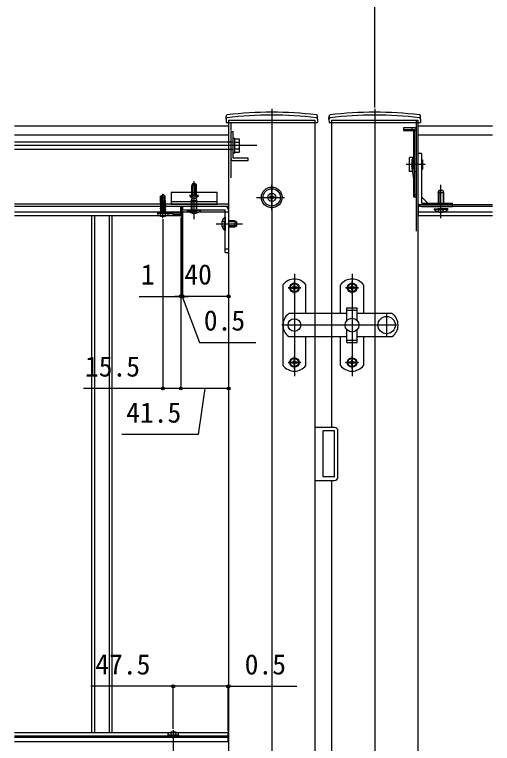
# Model space of a CAD drawing. Units: millimetres, scale not verified. Extents: x -1050 to 1050, y -1565 to 1555.
# Drawn here: x 173 to 588, y 540 to 1173 of the extents above; entities that cross this region are included whole.
import ezdxf
from ezdxf.enums import TextEntityAlignment as Align

# ---------------------------------------------------------------- set-up
doc = ezdxf.new("R2010")
doc.units = ezdxf.units.MM
doc.header["$LTSCALE"] = 8
for name, color, linetype in [('0-4_YKK_12', 2, 'Continuous'), ('0-5_YKK_13', 4, 'Continuous'), ('0-7_YKK_D', 6, 'Continuous')]:
    doc.layers.add(name, color=color, linetype=linetype)
doc.styles.add('ＭＳ ゴシック', font='')
doc.styles.get('ＭＳ ゴシック').set_extended_font_data('MS Gothic')

msp = doc.modelspace()

# ---------------------------------------------------------------- linework, layer by layer
at = {"layer": '0-4_YKK_12'}
for p, q in [((396.68, 1091.467), (396.68, 493.593)), ((486.08, 1091.467), (486.08, 204.486)), ((359.18, 1081.467), (359.18, 1079.467)), ((359.18, 1081.467), (434.18, 1081.467)), ((359.18, 1079.467), (359.18, 505.593)), ((361.18, 1079.467), (361.18, 1072.465)), ((434.18, 1081.467), (434.18, 1079.467)), ((434.18, 1079.467), (434.18, 505.593)), ((448.58, 1081.467), (523.58, 1081.467)), ((448.58, 1081.467), (448.58, 1079.467)), ((448.58, 1079.467), (448.58, 814.529)), ((522.18, 1081.467), (522.18, 985.118)), ((523.58, 1081.467), (523.58, 1079.467)), ((359.18, 1076.467), (173.309, 1076.467)), ((588.309, 1076.467), (523.58, 1076.467)), ((359.18, 1068.467), (173.309, 1068.467)), ((588.309, 1068.467), (523.58, 1068.467)), ((361.18, 1047.465), (361.18, 1031.465)), ((359.18, 1008.47), (173.309, 1008.47)), ((588.309, 1007.967), (523.58, 1007.967)), ((359.18, 1006.467), (173.309, 1006.467)), ((359.18, 1001.467), (173.309, 1001.467)), ((588.309, 1006.467), (523.58, 1006.467)), ((588.309, 1001.467), (523.58, 1001.467)), ((317.68, 998.467), (173.309, 998.467)), ((240.18, 998.467), (240.18, 549.593)), ((242.768, 998.467), (242.768, 549.593)), ((255.592, 998.467), (255.592, 549.593)), ((258.18, 549.593), (258.18, 998.467)), ((588.309, 998.467), (524.08, 998.467)), ((448.58, 768.529), (448.58, 436.593)), ((173.309, 549.593), (358.68, 549.593)), ((173.309, 546.593), (358.68, 546.593)), ((173.309, 545.393), (358.68, 545.393)), ((358.68, 541.593), (358.68, 549.593)), ((173.309, 541.593), (359.18, 541.593))]:
    msp.add_line(p, q, dxfattribs=at)
for points in [[(523.58, 1079.467), (523.58, 538.593), (523.58, 436.593)], [(524.08, 998.467), (524.08, 1001.467), (524.08, 1007.967)]]:
    msp.add_lwpolyline(points, dxfattribs=at)
at = {"layer": '0-5_YKK_13'}
for p, q in [((356.98, 1082.467), (357.026, 1085.134)), ((436.38, 1082.467), (436.333, 1085.134)), ((446.38, 1082.467), (446.427, 1085.134)), ((525.78, 1082.467), (525.733, 1085.134)), ((356.98, 1082.467), (357.032, 1079.467)), ((357.032, 1079.467), (436.328, 1079.467)), ((436.38, 1082.467), (436.328, 1079.467)), ((446.38, 1082.467), (446.432, 1079.467)), ((446.432, 1079.467), (525.728, 1079.467)), ((525.78, 1082.467), (525.728, 1079.467)), ((511.18, 1074.965), (511.18, 1072.465)), ((520.38, 1074.965), (511.18, 1074.965)), ((511.18, 1073.465), (520.38, 1073.465)), ((511.18, 1072.465), (519.68, 1072.465)), ((518.18, 1074.965), (518.18, 1073.465)), ((519.68, 1072.465), (520.592, 1073.377)), ((519.68, 1072.465), (519.68, 1048.465)), ((520.68, 1014.965), (520.68, 1073.165)), ((520.68, 1072.965), (522.18, 1072.965)), ((522.18, 1014.965), (522.18, 1073.165)), ((364.68, 1065.238), (368.233, 1065.238)), ((364.68, 1053.691), (364.68, 1065.238)), ((368.68, 1064.465), (368.233, 1065.238)), ((368.68, 1054.465), (368.68, 1064.465)), ((363.18, 1062.465), (173.309, 1062.465)), ((383.68, 1059.465), (173.309, 1059.465)), ((364.68, 1062.351), (368.233, 1062.351)), ((173.309, 1056.465), (363.18, 1056.465)), ((364.68, 1056.578), (368.233, 1056.578)), ((364.68, 1053.691), (368.233, 1053.691)), ((368.68, 1054.465), (368.233, 1053.691)), ((526.58, 1052.465), (523.58, 1052.465)), ((523.58, 1052.465), (523.58, 1009.965)), ((526.58, 1052.465), (526.58, 1009.965)), ((363.18, 1046.465), (376.18, 1046.465)), ((376.18, 1046.465), (376.18, 1048.465)), ((516.28, 1036.965), (516.28, 1048.965)), ((518.78, 1048.965), (516.28, 1048.965)), ((518.18, 1046.965), (520.68, 1049.465)), ((518.18, 1046.965), (518.18, 1041.965)), ((518.78, 1048.965), (518.78, 1036.965)), ((520.68, 1045.965), (518.78, 1045.965)), ((519.68, 1046.343), (520.68, 1047.343)), ((529.798, 1042.965), (513.397, 1042.965)), ((520.68, 1026.965), (518.18, 1041.965)), ((520.68, 1039.965), (518.78, 1039.965)), ((526.58, 1038.965), (527.58, 1038.965)), ((518.78, 1036.965), (516.28, 1036.965)), ((519.68, 1032.965), (519.68, 1014.965)), ((327.88, 1026.17), (327.18, 1024.77)), ((327.834, 1016.17), (327.834, 1026.079)), ((330.48, 1026.17), (327.88, 1026.17)), ((329.18, 1011.17), (329.18, 1028.67)), ((330.48, 1026.17), (331.18, 1024.77)), ((330.526, 1016.17), (330.526, 1026.079)), ((327.18, 1016.17), (327.18, 1024.77)), ((396.68, 1003.465), (396.68, 1025.465)), ((541.08, 1018.765), (541.88, 1020.465)), ((541.734, 1020.155), (541.734, 1009.465)), ((543.58, 996.465), (543.58, 1025.465)), ((545.426, 1020.155), (545.426, 1009.465)), ((300.179, 1015.538), (302.003, 1016.769)), ((300.179, 1011.685), (300.179, 1015.538)), ((300.179, 1015.538), (300.532, 1015.351)), ((300.599, 1010.166), (302.003, 1016.343)), ((301.109, 1010.287), (302.18, 1014.996)), ((302.357, 1016.769), (302.003, 1016.769)), ((302.003, 1016.343), (302.003, 1016.769)), ((302.18, 996.524), (302.18, 1017.596)), ((302.18, 1014.996), (302.18, 1016.769)), ((302.18, 1014.996), (302.357, 1016.769)), ((304.181, 1015.538), (302.357, 1016.769)), ((303.004, 1014.533), (304.181, 1015.538)), ((304.181, 1012.095), (304.181, 1015.538)), ((332.93, 1016.17), (325.43, 1016.17)), ((326.68, 1011.867), (327.48, 1013.567)), ((330.88, 1013.567), (327.48, 1013.567)), ((329.18, 995.567), (329.18, 1018.567)), ((331.68, 1011.867), (330.88, 1013.567)), ((332.93, 1015.661), (332.93, 1016.17)), ((383.476, 1014.465), (407.68, 1014.465)), ((395.42, 1014.885), (394.58, 1014.885)), ((397.94, 1014.045), (398.78, 1014.045)), ((519.68, 1014.965), (522.18, 1014.965)), ((520.68, 1016.965), (522.18, 1016.965)), ((526.58, 1014.965), (532.08, 1009.465)), ((541.08, 1018.765), (541.08, 1009.465)), ((541.08, 1018.765), (546.08, 1018.765)), ((546.08, 1009.465), (546.08, 1018.765)), ((299.708, 1009.766), (304.652, 1010.589)), ((304.652, 1010.472), (299.708, 1009.648)), ((299.708, 1009.648), (299.708, 1009.766)), ((299.708, 1009.648), (300.356, 1009.274)), ((299.708, 1008.118), (304.652, 1008.942)), ((304.652, 1008.824), (299.708, 1008)), ((299.708, 1008), (299.708, 1008.118)), ((299.708, 1008), (300.356, 1007.626)), ((299.708, 1006.47), (304.652, 1007.294)), ((304.652, 1007.176), (299.708, 1006.352)), ((299.826, 1011.481), (300.532, 1011.619)), ((299.826, 1011.228), (299.826, 1011.481)), ((299.826, 1011.228), (300.532, 1011.344)), ((299.826, 1011.228), (300.356, 1010.922)), ((300.179, 1012.178), (300.532, 1012.178)), ((300.356, 1010.922), (300.536, 1010.963)), ((300.356, 1010.139), (300.356, 1010.922)), ((300.356, 1009.274), (304.004, 1010.098)), ((300.356, 1008.491), (300.356, 1009.274)), ((300.356, 1007.626), (304.004, 1008.45)), ((300.356, 1006.844), (300.356, 1007.626)), ((301.115, 1010.311), (304.004, 1010.963)), ((301.302, 1011.136), (304.004, 1011.746)), ((301.381, 1011.484), (304.416, 1011.984)), ((301.453, 1011.797), (303.414, 1012.178)), ((301.539, 1012.178), (304.181, 1012.178)), ((304.416, 1011.984), (304.004, 1011.746)), ((304.004, 1010.963), (304.004, 1011.746)), ((304.652, 1010.589), (304.004, 1010.963)), ((304.652, 1010.472), (304.004, 1010.098)), ((304.004, 1009.315), (304.004, 1010.098)), ((304.652, 1008.942), (304.004, 1009.315)), ((304.652, 1008.824), (304.004, 1008.45)), ((304.004, 1007.667), (304.004, 1008.45)), ((304.652, 1007.294), (304.004, 1007.667)), ((304.652, 1007.176), (304.004, 1006.802)), ((304.181, 1012.095), (304.416, 1011.984)), ((304.652, 1010.472), (304.652, 1010.589)), ((304.652, 1008.824), (304.652, 1008.942)), ((304.652, 1007.176), (304.652, 1007.294)), ((309.18, 1010.97), (349.18, 1010.97)), ((326.68, 1011.867), (326.68, 1003.567)), ((326.68, 1011.867), (331.68, 1011.867)), ((327.334, 1013.258), (327.334, 1003.567)), ((331.026, 1013.258), (331.026, 1003.567)), ((331.68, 1003.567), (331.68, 1011.867)), ((527.08, 1009.465), (553.58, 1009.465)), ((553.58, 1006.465), (553.58, 1009.465)), ((297.576, 1000.879), (297.679, 1001.467)), ((297.576, 1000.879), (297.778, 999.732)), ((297.576, 1000.879), (306.784, 1000.879)), ((297.679, 1001.467), (306.681, 1001.467)), ((299.708, 1006.352), (299.708, 1006.47)), ((299.708, 1006.352), (300.356, 1005.978)), ((299.708, 1004.822), (304.652, 1005.646)), ((304.652, 1005.528), (299.708, 1004.704)), ((299.708, 1004.704), (299.708, 1004.822)), ((299.708, 1004.704), (300.356, 1004.33)), ((299.708, 1003.174), (304.652, 1003.998)), ((304.652, 1003.88), (299.708, 1003.056)), ((299.708, 1003.174), (300.356, 1003.548)), ((299.708, 1003.056), (299.708, 1003.174)), ((299.708, 1003.056), (300.356, 1002.683)), ((300.356, 1005.978), (304.004, 1006.802)), ((300.356, 1005.196), (300.356, 1005.978)), ((300.356, 1004.33), (304.004, 1005.154)), ((300.356, 1003.548), (304.004, 1004.372)), ((300.356, 1003.548), (300.356, 1004.33)), ((300.356, 1002.683), (304.004, 1003.507)), ((300.356, 1001.703), (300.356, 1002.683)), ((304.004, 1002.724), (300.414, 1001.644)), ((300.414, 1001.644), (304.652, 1002.35)), ((304.652, 1002.232), (300.414, 1001.526)), ((300.414, 1001.526), (304.004, 1001.859)), ((300.414, 1001.526), (300.414, 1001.644)), ((304.004, 1006.02), (304.004, 1006.802)), ((304.652, 1005.646), (304.004, 1006.02)), ((304.652, 1005.528), (304.004, 1005.154)), ((304.004, 1004.372), (304.004, 1005.154)), ((304.652, 1003.998), (304.004, 1004.372)), ((304.652, 1003.88), (304.004, 1003.507)), ((304.004, 1002.724), (304.004, 1003.507)), ((304.652, 1002.35), (304.004, 1002.724)), ((304.652, 1002.232), (304.004, 1001.859)), ((304.004, 1001.703), (304.004, 1001.859)), ((304.652, 1005.528), (304.652, 1005.646)), ((304.652, 1003.88), (304.652, 1003.998)), ((304.652, 1002.232), (304.652, 1002.35)), ((304.652, 1002.232), (304.652, 1002.35)), ((306.784, 1000.879), (306.582, 999.732)), ((306.784, 1000.879), (306.681, 1001.467)), ((307.68, 1001.167), (310.68, 1001.367)), ((307.68, 1001.167), (307.68, 1000.067)), ((310.68, 1001.467), (309.68, 1001.301)), ((310.68, 1001.467), (317.68, 1001.467)), ((310.68, 1001.367), (317.68, 1001.367)), ((310.68, 999.867), (310.68, 1001.367)), ((317.68, 1001.367), (317.68, 1006.367)), ((318.21, 1006.335), (317.68, 1006.367)), ((317.68, 998.067), (317.68, 1001.467)), ((318.21, 1006.335), (318.21, 1001.467)), ((318.21, 1001.467), (318.21, 998.1)), ((318.68, 1001.467), (318.68, 1005.836)), ((318.68, 998.599), (318.68, 1001.467)), ((319.18, 1006.467), (319.18, 1003.567)), ((356.18, 1006.467), (319.18, 1006.467)), ((319.18, 1003.567), (356.28, 1003.567)), ((323.28, 1003.567), (335.08, 1003.567)), ((323.28, 1003.567), (323.28, 1003.058)), ((323.28, 1003.058), (331.68, 1003.058)), ((326.68, 1000.956), (327.954, 1003.567)), ((335.08, 1003.058), (326.68, 1003.058)), ((331.68, 1000.956), (330.406, 1003.567)), ((335.08, 1003.567), (335.08, 1003.058)), ((356.28, 1003.467), (356.28, 1003.567)), ((356.28, 966.467), (356.28, 1003.467)), ((359.18, 1003.467), (359.18, 966.467)), ((527.08, 1006.465), (553.58, 1006.465)), ((537.68, 1004.465), (546.08, 1004.465)), ((537.68, 1004.465), (537.68, 1003.956)), ((537.68, 1003.956), (546.08, 1003.956)), ((549.48, 1004.465), (541.08, 1004.465)), ((541.08, 1001.853), (542.354, 1004.465)), ((549.48, 1003.956), (541.08, 1003.956)), ((546.08, 1001.853), (544.806, 1004.465)), ((549.48, 1004.465), (549.48, 1003.956)), ((310.68, 999.867), (307.68, 1000.067)), ((310.68, 999.867), (317.68, 999.867)), ((318.21, 999.867), (317.68, 999.867)), ((318.21, 998.1), (317.68, 998.067)), ((318.68, 999.867), (318.21, 999.867)), ((355.771, 997.364), (355.771, 988.964)), ((356.28, 997.364), (355.771, 997.364)), ((356.28, 997.364), (356.28, 985.564)), ((348.28, 991.464), (371.28, 991.464)), ((353.669, 993.964), (356.28, 992.691)), ((353.669, 988.964), (356.28, 990.238)), ((355.771, 985.564), (355.771, 993.964)), ((364.58, 993.964), (359.18, 993.964)), ((365.97, 993.31), (359.18, 993.31)), ((365.97, 989.619), (359.18, 989.619)), ((359.18, 988.964), (364.58, 988.964)), ((364.58, 993.964), (364.58, 988.964)), ((364.58, 993.964), (366.28, 993.164)), ((364.58, 988.964), (366.28, 989.764)), ((366.28, 989.764), (366.28, 993.164)), ((356.28, 985.564), (355.771, 985.564)), ((359.18, 969.467), (356.28, 969.467)), ((356.28, 966.467), (359.18, 966.467)), ((416.38, 947.97), (416.38, 858.97)), ((466.38, 947.97), (466.38, 858.97)), ((406.38, 938.47), (406.38, 868.47)), ((416.38, 930.47), (416.38, 941.47)), ((426.38, 913.47), (426.38, 938.47)), ((456.38, 913.47), (456.38, 938.47)), ((466.38, 930.47), (466.38, 941.47)), ((476.38, 938.47), (476.38, 913.47)), ((421.98, 935.97), (410.78, 935.97)), ((410.88, 935.97), (421.88, 935.97)), ((415.15, 936.38), (414.33, 936.38)), ((417.61, 935.56), (418.43, 935.56)), ((471.98, 935.97), (460.78, 935.97)), ((460.88, 935.97), (471.88, 935.97)), ((465.15, 936.38), (464.33, 936.38)), ((467.61, 935.56), (468.43, 935.56)), ((461.88, 918.47), (470.88, 918.47)), ((461.88, 907.439), (461.88, 918.47)), ((470.88, 907.439), (470.88, 918.47)), ((461.88, 913.47), (411.38, 913.47)), ((461.88, 916.47), (470.88, 916.47)), ((501.38, 913.47), (470.88, 913.47)), ((496.38, 913.47), (496.38, 893.47)), ((505.38, 903.47), (405.38, 903.47)), ((461.88, 888.47), (461.88, 899.501)), ((411.38, 893.47), (461.88, 893.47)), ((426.38, 868.47), (426.38, 893.47)), ((456.38, 868.47), (456.38, 893.47)), ((470.88, 893.47), (501.38, 893.47)), ((476.38, 893.47), (476.38, 868.47)), ((461.88, 890.47), (470.88, 890.47)), ((416.38, 865.47), (416.38, 876.47)), ((466.38, 865.47), (466.38, 876.47)), ((421.98, 870.97), (410.78, 870.97)), ((410.88, 870.97), (421.88, 870.97)), ((415.15, 871.38), (414.33, 871.38)), ((417.61, 870.56), (418.43, 870.56)), ((471.98, 870.97), (460.78, 870.97)), ((460.88, 870.97), (471.88, 870.97)), ((465.15, 871.38), (464.33, 871.38)), ((467.61, 870.56), (468.43, 870.56)), ((451.18, 811.529), (441.18, 811.529)), ((441.18, 771.529), (441.18, 811.529)), ((451.18, 771.529), (451.18, 811.529)), ((454.18, 771.529), (454.18, 811.529)), ((434.18, 768.529), (451.18, 768.529)), ((451.18, 771.529), (441.18, 771.529)), ((311.18, 551.536), (311.18, 530.464)), ((306.576, 547.181), (306.778, 548.328)), ((315.784, 547.181), (306.576, 547.181)), ((306.576, 547.181), (306.679, 546.593)), ((315.681, 546.593), (306.679, 546.593)), ((315.784, 547.181), (315.582, 548.328)), ((315.784, 547.181), (315.681, 546.593))]:
    msp.add_line(p, q, dxfattribs=at)
for points in [[(363.18, 1071.465), (361.18, 1071.465), (361.18, 1048.465)], [(376.18, 1048.465), (363.18, 1048.465), (363.18, 1071.465)], [(363.18, 1053.215), (364.68, 1053.215), (364.68, 1065.715), (363.18, 1065.715)], [(519.68, 1046.343), (519.68, 1042.089), (520.68, 1036.089)], [(526.58, 1046.965), (527.58, 1046.965), (527.58, 1038.965)], [(331.18, 1016.17), (331.18, 1024.77), (327.18, 1024.77)], [(546.08, 1018.765), (545.28, 1020.465), (541.88, 1020.465)], [(300.532, 1010.352), (300.532, 1015.351), (302.003, 1016.343)], [(302.18, 1015.122), (303.004, 1014.533), (303.239, 1012.178)], [(332.93, 1015.661), (325.43, 1015.661), (325.43, 1016.17)], [(327.13, 1014.161), (328.035, 1016.016), (329.18, 1016.625)], [(331.23, 1014.161), (330.325, 1016.016), (329.18, 1016.625)], [(394.58, 1014.885), (394.58, 1014.045), (395.42, 1014.045)], [(397.1, 1015.725), (397.1, 1016.565), (396.26, 1016.565), (396.26, 1015.725)], [(398.78, 1014.045), (398.78, 1014.885), (397.94, 1014.885)], [(299.708, 1009.766), (300.356, 1010.139), (300.581, 1010.19)], [(299.708, 1008.118), (300.356, 1008.491), (304.004, 1009.315)], [(299.708, 1006.47), (300.356, 1006.844), (304.004, 1007.667)], [(299.826, 1011.481), (300.356, 1011.787), (300.532, 1011.827)], [(396.26, 1013.205), (396.26, 1012.365), (397.1, 1012.365), (397.1, 1013.205)], [(299.473, 998.431), (300.832, 1001.158), (302.18, 1001.874)], [(299.708, 1004.822), (300.356, 1005.196), (304.004, 1006.02)], [(304.887, 998.431), (303.528, 1001.158), (302.18, 1001.874)], [(416.79, 937.2), (416.79, 938.02), (415.97, 938.02), (415.97, 937.2)], [(466.79, 937.2), (466.79, 938.02), (465.97, 938.02), (465.97, 937.2)], [(414.33, 936.38), (414.33, 935.56), (415.15, 935.56)], [(415.97, 934.74), (415.97, 933.92), (416.79, 933.92), (416.79, 934.74)], [(418.43, 935.56), (418.43, 936.38), (417.61, 936.38)], [(464.33, 936.38), (464.33, 935.56), (465.15, 935.56)], [(465.97, 934.74), (465.97, 933.92), (466.79, 933.92), (466.79, 934.74)], [(468.43, 935.56), (468.43, 936.38), (467.61, 936.38)], [(461.88, 888.47), (470.88, 888.47), (470.88, 899.501)], [(414.33, 871.38), (414.33, 870.56), (415.15, 870.56)], [(416.79, 872.2), (416.79, 873.02), (415.97, 873.02), (415.97, 872.2)], [(415.97, 869.74), (415.97, 868.92), (416.79, 868.92), (416.79, 869.74)], [(418.43, 870.56), (418.43, 871.38), (417.61, 871.38)], [(464.33, 871.38), (464.33, 870.56), (465.15, 870.56)], [(466.79, 872.2), (466.79, 873.02), (465.97, 873.02), (465.97, 872.2)], [(465.97, 869.74), (465.97, 868.92), (466.79, 868.92), (466.79, 869.74)], [(468.43, 870.56), (468.43, 871.38), (467.61, 871.38)], [(451.18, 814.529), (434.18, 814.529), (434.18, 768.529)], [(308.473, 549.629), (309.832, 546.902), (311.18, 546.186)], [(313.887, 549.629), (312.528, 546.902), (311.18, 546.186)]]:
    msp.add_lwpolyline(points, dxfattribs=at)
msp.add_lwpolyline([(349.18, 1018.67), (309.18, 1018.67), (309.18, 1008.47), (349.18, 1008.47)], close=True, dxfattribs=at)
for centre, radius in [((396.68, 1014.465), 9), ((396.68, 1014.465), 7.5), ((396.68, 1014.465), 3.5), ((416.38, 935.97), 4.1), ((416.38, 935.97), 3.5), ((466.38, 935.97), 4.1), ((466.38, 935.97), 3.5), ((416.38, 903.47), 5.5), ((466.38, 903.47), 6), ((496.38, 903.47), 7.5), ((416.38, 870.97), 4.1), ((416.38, 870.97), 3.5), ((466.38, 870.97), 4.1), ((466.38, 870.97), 3.5)]:
    msp.add_circle(centre, radius, dxfattribs=at)
for centre, radius, start, end in [((357.983, 1082.621), 1, 97.02227, 179), ((358.026, 1085.117), 1, 96.9597, 179), ((396.68, 768.467), 317.528, 82.97773, 97.02227), ((396.68, 768.467), 320, 83.0403, 96.9597), ((435.334, 1085.117), 1, 1, 83.0403), ((435.377, 1082.621), 1, 1, 82.97773), ((447.383, 1082.621), 1, 97.02227, 179), ((447.426, 1085.117), 1, 96.9597, 179), ((486.08, 768.467), 317.528, 82.97773, 97.02227), ((486.08, 768.467), 320, 83.0403, 96.9597), ((524.734, 1085.117), 1, 1, 83.0403), ((524.777, 1082.621), 1, 1, 82.97773), ((520.38, 1073.165), 1.8, 0, 90), ((520.38, 1073.165), 0.3, 0, 90), ((366.124, 1063.795), 2.556, 325.61575, 34.38425), ((359.127, 1059.465), 9.553, 342.41205, 17.58795), ((366.124, 1055.134), 2.556, 325.61575, 34.38425), ((363.18, 1048.465), 2, 180, 270), ((329.18, 1018.197), 4.527, 214.06671, 325.93329), ((395.42, 1015.725), 0.84, 270, 0), ((395.42, 1013.205), 0.84, 0, 90), ((397.94, 1015.725), 0.84, 180, 270), ((397.94, 1013.205), 0.84, 90, 180), ((300.824, 1010.352), 0.292, 180, 347.19096), ((527.08, 1009.965), 3.5, 180, 270), ((527.08, 1009.965), 0.5, 180, 270), ((300.12, 1001.703), 0.235, 270, 0), ((304.24, 1001.703), 0.235, 180, 270), ((318.18, 1005.836), 0.5, 0, 86.5), ((329.18, 1008.8), 8.232, 224.2189, 315.7811), ((356.18, 1003.467), 3, 0, 90), ((543.58, 1009.697), 8.232, 224.2189, 315.7811), ((298.821, 999.916), 1.059, 190, 239.36409), ((302.18, 1005.587), 7.651, 239.36409, 300.63591), ((305.539, 999.916), 1.059, 300.63591, 350), ((318.18, 998.599), 0.5, 273.5, 0), ((361.512, 991.464), 8.232, 134.2189, 225.7811), ((416.38, 930.97), 12.5, 36.8699, 143.1301), ((466.38, 930.97), 12.5, 36.8699, 143.1301), ((415.15, 937.2), 0.82, 270, 0), ((415.15, 934.74), 0.82, 0, 90), ((417.61, 937.2), 0.82, 180, 270), ((417.61, 934.74), 0.82, 90, 180), ((465.15, 937.2), 0.82, 270, 0), ((465.15, 934.74), 0.82, 0, 90), ((467.61, 937.2), 0.82, 180, 270), ((467.61, 934.74), 0.82, 90, 180), ((418.88, 903.47), 12.5, 126.8699, 233.1301), ((493.88, 903.47), 12.5, 306.8699, 53.1301), ((416.38, 875.97), 12.5, 216.8699, 323.1301), ((415.15, 872.2), 0.82, 270, 0), ((415.15, 869.74), 0.82, 0, 90), ((417.61, 872.2), 0.82, 180, 270), ((417.61, 869.74), 0.82, 90, 180), ((466.38, 875.97), 12.5, 216.8699, 323.1301), ((465.15, 872.2), 0.82, 270, 0), ((465.15, 869.74), 0.82, 0, 90), ((467.61, 872.2), 0.82, 180, 270), ((467.61, 869.74), 0.82, 90, 180), ((451.18, 811.529), 3, 0, 90.00029), ((451.18, 771.529), 3, 270, 359.99971), ((307.821, 548.144), 1.059, 120.63591, 170), ((311.18, 542.473), 7.651, 59.36409, 120.63591), ((314.539, 548.144), 1.059, 10, 59.36409)]:
    msp.add_arc(centre, radius, start, end, dxfattribs=at)
at = {"layer": '0-7_YKK_D'}
for p, q in [((486.08, 1092.467), (486.08, 1209.467)), ((486.08, 1092.467), (486.08, 1209.467)), ((319.18, 1002.567), (319.18, 927.467)), ((319.18, 1002.565), (319.18, 927.467)), ((302.18, 995.524), (302.18, 847.467)), ((317.68, 997.067), (317.68, 927.467)), ((317.68, 997.067), (317.68, 847.467)), ((317.68, 997.067), (317.68, 847.467)), ((318.68, 997.599), (318.68, 927.467)), ((318.68, 997.599), (318.68, 927.467)), ((281.639, 928.467), (317.68, 928.467)), ((317.68, 928.467), (312.58, 928.467)), ((318.68, 928.467), (313.58, 928.467)), ((318.68, 928.467), (317.68, 928.467)), ((318.68, 928.467), (317.68, 928.467)), ((319.18, 928.467), (318.68, 928.467)), ((319.18, 928.467), (318.68, 928.467)), ((318.68, 928.467), (323.78, 928.467)), ((359.18, 928.467), (319.18, 928.467)), ((319.18, 928.467), (324.28, 928.467)), ((359.18, 848.467), (317.68, 848.467)), ((311.18, 552.536), (311.18, 590.593)), ((358.68, 589.593), (353.58, 589.593)), ((358.68, 550.593), (358.68, 590.593)), ((358.68, 550.593), (358.68, 590.593)), ((358.68, 589.593), (359.18, 589.593)), ((359.18, 589.593), (418.38, 589.593))]:
    msp.add_line(p, q, dxfattribs=at)
for points in [[(318.93, 928.467), (333.882, 888.467), (382.882, 888.467)], [(317.68, 848.467), (302.18, 848.467), (233.08, 848.467)], [(338.43, 848.467), (332.88, 808.467), (266.425, 808.467)], [(358.68, 589.593), (311.18, 589.593), (239.625, 589.593)]]:
    msp.add_lwpolyline(points, dxfattribs=at)
for centre in [(317.68, 928.467), (318.68, 928.467), (318.68, 928.467), (319.18, 928.467), (319.18, 928.467), (359.18, 928.467), (302.18, 848.467), (317.68, 848.467), (317.68, 848.467), (359.18, 848.467), (311.18, 589.593), (358.68, 589.593), (358.68, 589.593), (359.18, 589.593)]:
    msp.add_circle(centre, 1.275, dxfattribs=at)

# ---------------------------------------------------------------- texts
at = {"layer": '0-7_YKK_D', "style": 'ＭＳ ゴシック'}
for s, p in [('1', (282.957, 933.467)), ('40', (320.734, 933.467)), ('0.5', (337.654, 893.467)), ('15.5', (234.398, 853.467)), ('41.5', (270.198, 813.467)), ('47.5', (243.398, 594.593)), ('0.5', (373.153, 594.593))]:
    msp.add_text(s, height=17.6, dxfattribs=at).set_placement(p, align=Align.BOTTOM_LEFT)

doc.saveas('drawing.dxf')
